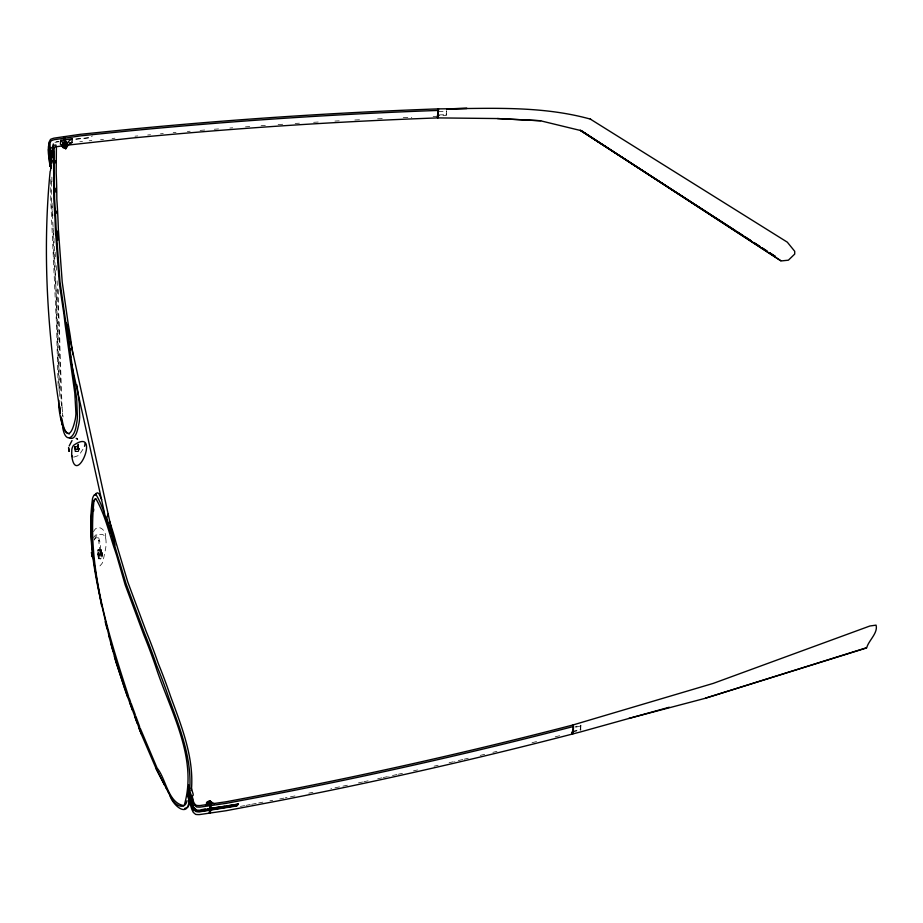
<?xml version="1.0" encoding="UTF-8"?>
<svg xmlns="http://www.w3.org/2000/svg" width="923" height="923" viewBox="0 0 923 923"><rect width="100%" height="100%" fill="white"/><g stroke="black" fill="none" stroke-linecap="round" stroke-linejoin="round"><path stroke-width="0.69" stroke-dasharray="4.62 3.46" d="M58.137 386.068L56.972 343.552A136.754 21.252 84 0 0 55.772 310.566L50.777 201.329L50.765 178.208M75.132 447.667L75.051 446.951M78.501 447.147C79.966 449.351 74.532 450.055 75.455 448.532M78.432 446.824C77.151 444.378 78.72 451.474 78.328 447.17M78.409 444.344C78.917 446.928 76.471 449.513 76.944 445.186M93.488 537.544L95.657 534.994L97.192 534.913L98.161 535.871L100.238 543.197L100.78 552.542L99.672 551.077L98.715 540.093L98.923 540.901C99.338 536.967 95.404 536.517 94.319 539.955L94.331 539.943M98.692 558.911L97.596 554.608L97.861 549.577L101.38 549.289L102.476 553.604L102.211 558.623L99.915 559.13M97.965 554.123L98.184 550.016L101.011 549.773L102.107 554.088L101.888 558.196L99.061 558.427L97.965 554.123L100.792 553.892L101.888 558.196M98.023 553.142C97.342 557.146 104.737 556.454 101.807 552.739M98.392 555.542L98.507 552.935M98.542 555.138L98.334 555.427M98.588 555.634L98.392 553.062L98.415 553.846M98.888 555.104L98.553 555.819M99.061 558.427L99.292 554.319L98.184 550.016M100.792 553.892L101.011 549.773M101.115 554.319L101.38 549.289M101.368 554.7L101.795 555.288L101.484 552.565L102.118 555.069L101.703 553.258M101.484 554.377C101.703 552.069 101.68 557.123 101.184 553.096M75.271 448.255L75.328 449.305L75.409 447.897M78.051 446.386L78.293 445.728L78.49 448.705M446.19 115.294L446.57 110.564L446.19 115.294L438.01 115.594M580.405 729.343L580.844 725.236L575.41 726.643M580.775 728.582L580.844 725.236M97.965 552.865L98.634 553.246M101.461 553.015L101.518 552.381M99.672 551.077L100.226 550.385L100.78 552.542M94.527 539.874C95.288 532.894 105.949 532.006 105.926 539.793A77.024 48.088 -13.9 0 1 105.384 549.843L103.168 560.457A24.113 15.056 -13.9 0 1 101.911 563.653L99.915 565.926L98.115 566.387M75.121 447.24L75.398 449.086M78.224 445.751L78.259 446.847M75.178 449.132L75.086 446.547M79.424 448.843L78.582 451.255L75.098 451.693L75.94 449.293L79.424 448.843L78.663 444.828M77.301 445.717L77.993 443.744L78.997 449.109L78.317 451.07L75.524 451.428L74.509 446.074M75.524 451.428L76.205 449.466L75.201 444.101M93.523 531.729C97.688 522.58 106.964 530.413 105.591 538.144M101.403 552.715L98.334 552.946M75.917 139.292L90.777 137.596L92.335 135.889M575.629 727.243L581.063 725.836M572.606 731.374L579.102 729.689M572.825 731.974L576.725 730.958M240.395 806.414L244.618 805.617M246.026 805.352L250.248 804.544M251.656 804.279L257.286 803.218M258.694 802.952L262.917 802.145M269.954 800.818L272.77 800.287M56.234 141.807L58.922 141.427M75.848 138.969L90.777 137.596M54.965 142.327L58.991 141.738M74.844 446.501L78.155 446.074L78.282 447.667M76.205 449.466L78.997 449.109M79.816 141.773L82.493 141.496M89.162 140.827L91.827 140.55M100.607 139.661L103.468 139.373M112.075 138.496L114.948 138.208M97.596 554.608L102.107 554.088M438.437 111.487L446.617 111.187M439.025 114.925L446.132 114.671M73.736 457.162L78.282 455.604A24.113 6.853 -11.1 0 0 79.886 453.978L83.289 448.751A77.024 21.898 -11.1 0 0 83.993 447.517M75.213 449.455L74.901 448.382M98.957 553.892L100.076 556.246M75.282 449.028L74.959 447.69M78.536 448.728L78.155 447.632M101.899 553.062L102.118 555.069M101.703 554.85L101.588 553.581M77.301 445.117L78.317 451.07M74.336 447.678L75.098 451.693M98.103 554.746L97.988 553.892M75.225 447.517L75.328 448.359M61.103 400.986L61.76 406.87M62.06 407.412L63.064 416.977M78.224 447.24L78.155 446.432M55.438 256.779L55.103 251.91M62.395 413.054L62.683 416.111M52.023 203.048L53.096 218.728M59.164 391.329L57.641 345.664A141.311 21.956 84 0 0 56.649 315.989L56.418 311.478A133.997 26.779 86.6 0 0 55.934 287.999L53.396 248.345L53.13 227.912M98.507 554.527L98.599 555.358M56.176 265.616L56.707 273.185M59.845 396.313L58.103 343.852A136.754 21.252 84 0 0 56.903 310.866L53.615 230.185M57.134 280.811L58.034 311.166A136.754 21.252 84 0 1 59.234 344.164L61.045 399.036M53.084 226.608L51.284 197.626L51.33 179.293M51.861 177.124L51.965 182.685M62.049 407.285L59.891 346.263A141.311 21.956 84 0 0 58.899 316.589L58.668 312.078A133.997 26.779 86.6 0 0 58.184 288.599M559.638 735.7A4534.757 3972.488 6.1 0 1 554.204 737.096M536.517 741.584A4534.757 3972.488 6.1 0 1 531.071 742.946M496.978 751.357A4534.757 3972.488 6.1 0 1 492.882 752.349M484.69 754.322A4534.757 3972.488 6.1 0 1 479.222 755.625M468.284 758.221A4534.757 3972.488 6.1 0 1 464.177 759.191M462.804 759.514A4534.757 3972.488 6.1 0 1 454.601 761.44M453.228 761.763A4534.757 3972.488 6.1 0 1 449.12 762.721M438.16 765.248A4534.757 3972.488 6.1 0 1 434.041 766.194M417.577 769.932A4534.757 3972.488 6.1 0 1 413.469 770.855M402.474 773.312A4534.757 3972.488 6.1 0 1 398.355 774.224M396.982 774.524A4534.757 3972.488 6.1 0 1 388.733 776.347M387.36 776.647A4534.757 3972.488 6.1 0 1 383.23 777.547M381.857 777.847A4534.757 3972.488 6.1 0 1 377.726 778.735M368.092 780.812A4534.757 3972.488 6.1 0 1 363.962 781.7M362.577 782A4534.757 3972.488 6.1 0 1 358.447 782.877M347.429 785.208A4534.757 3972.488 6.1 0 1 330.872 788.657M312.92 792.326A4534.757 3972.488 6.1 0 1 308.778 793.169M294.956 795.938A4534.757 3972.488 6.1 0 1 285.265 797.853M283.88 798.13A4534.757 3972.488 6.1 0 1 279.727 798.937M134.966 136.2A4536.522 3974.034 6.1 0 1 137.792 135.935M147.703 135A4536.522 3974.034 6.1 0 1 150.53 134.735M160.44 133.835A4536.522 3974.034 6.1 0 1 163.267 133.581M173.178 132.693A4536.522 3974.034 6.1 0 1 176.016 132.451M187.346 131.47A4536.522 3974.034 6.1 0 1 190.173 131.239M200.095 130.408A4536.522 3974.034 6.1 0 1 205.76 129.935M214.263 129.255A4536.522 3974.034 6.1 0 1 218.52 128.92M229.862 128.032A4536.522 3974.034 6.1 0 1 232.7 127.824M245.472 126.866A4536.522 3974.034 6.1 0 1 249.729 126.555M261.082 125.736A4536.522 3974.034 6.1 0 1 265.339 125.436M278.111 124.57A4536.522 3974.034 6.1 0 1 283.788 124.19M295.152 123.451A4536.522 3974.034 6.1 0 1 299.41 123.186M313.624 122.309A4536.522 3974.034 6.1 0 1 319.312 121.974M334.945 121.075A4536.522 3974.034 6.1 0 1 339.203 120.832M354.847 120.002A4536.522 3974.034 6.1 0 1 361.966 119.632M377.611 118.859A4536.522 3974.034 6.1 0 1 384.729 118.525M403.224 117.706A4536.522 3974.034 6.1 0 1 411.762 117.348M433.129 116.517A4536.522 3974.034 6.1 0 1 437.398 116.367"/><path stroke-width="1.38" d="M50.627 165.079L50.027 166.405L48.688 151.764A28.417 24.898 6.1 0 1 48.55 146.122L49.438 143.884M66.156 146.307L66.006 147.045M66.583 146.434L66.121 147.853L65.002 147.518M209.036 802.122C209.152 799.618 211.632 803.206 209.809 803.471M187.646 795.995L188.777 788.357L192.711 799.353A25.429 22.279 6.1 0 0 194.545 803.771L196.276 805.375A19.141 16.776 6.1 0 0 199.991 805.56L226.458 801.718L276.369 792.257A4534.757 3972.488 6.1 0 0 572.664 725.063L573.206 726.551A85.631 16.291 75.5 0 1 573.01 729.631L572.848 731.212A85.701 16.302 75.5 0 1 572.41 734.039A4536.522 3974.034 6.1 0 1 276.012 801.268L226.043 810.729L199.506 814.582A19.729 17.283 6.1 0 1 195.653 814.398L193.345 812.425A27.817 24.367 6.1 0 1 191.142 807.198L187.646 795.995L188.765 797.068M53.211 149.238L53.822 148.107M188.638 787.134L188.754 784.942M189.642 790.861C192.261 758.325 179.616 727.509 168.701 697.569A223.101 82.447 74.2 0 0 156.483 664.964A234.869 77.451 76.9 0 0 144.473 633.086L125.966 583.44L114.175 543.959A186.504 51.25 86.7 0 0 111.498 534.348C106.549 521.057 103.088 506.023 95.807 494.232L94.446 494.751A38.651 6.715 89.3 0 0 92.577 498.316C85.885 544.893 98.692 591.77 109.179 636.801M191.384 790.538C194.292 757.633 181.577 726.401 170.501 696.138A223.101 82.447 74.2 0 0 158.294 663.533A234.869 77.451 76.9 0 0 146.272 631.655L127.778 581.998L115.986 542.528A186.504 51.25 86.7 0 0 113.31 532.917L109.572 521.149M93.581 511.134L93.708 509M52.461 146.838L53.338 143.976L54.145 147.484L53.938 172.555A223.101 36.908 -82.5 0 1 54.572 198.687A234.869 41.939 -85.9 0 1 56.118 228.904L59.983 281.561L65.971 323.431A186.504 52.473 86 0 1 67.944 335.072L76.701 399.151L77.405 416.804A38.651 10.165 79.4 0 1 76.401 424.338C75.132 437.352 65.741 445.232 62.683 427.487M55.322 162.817L55.484 160.648M53.096 150.853L52.53 156.806M50.154 171.205C42.25 251.771 47.431 333.295 60.364 413.054L59.799 406.685M50.8 162.725L52.703 147.807L53.476 151.153L53.915 200.937A229.942 41.062 -85.9 0 1 55.438 230.496L59.349 283.776L63.779 313.301A178.197 41.454 88.7 0 1 65.083 324.238L74.809 393.221L75.928 413.504A35.985 9.461 79.4 0 1 74.994 420.519C66.883 454.866 57.411 411.243 58.853 400.386M52.126 150.437L51.4 157.96M65.291 144.184C64.772 140.204 66.121 143.261 65.845 144.784M51.93 163.025L52.173 160.533M50.188 163.267L50.823 158.918L49.323 147.415A27.817 24.367 6.1 0 1 49.196 141.888L50.534 139.385A19.729 17.283 6.1 0 1 54.076 138.127L80.613 134.285L131.516 129.116A4536.522 3974.034 6.1 0 1 438.194 108.879L438.31 110.425A4534.757 3972.488 6.1 0 0 131.758 130.662L80.912 135.819L54.445 139.661A19.141 16.776 6.1 0 0 51.019 140.873L50.096 142.869A25.429 22.279 6.1 0 0 50.257 147.53L51.676 158.56L50.523 170.49M188.269 793.342L188.777 788.357M573.183 731.12L573.345 729.551A85.631 16.291 75.5 0 0 573.541 726.459L572.998 724.97L713.283 683.378L869.881 626.002L876.065 625.136C878.258 633.097 868.37 640.7 866.674 647.923L705.668 698.076M66.283 144.484L65.891 142.05L65.198 144.184M66.548 146.434L66.329 147.945A12.922 11.318 6.1 0 1 71.925 142.511L72.329 138.738L60.78 140.423L60.376 144.184L63.329 146.399M63.837 140.757L63.768 136.719A85.631 11.549 81.7 0 0 63.733 136.985M64.887 140.596L64.818 136.569A85.631 11.549 81.7 0 0 64.737 137.1M64.183 142.684A2.146 1.881 6.1 0 0 62.972 145.73A2.146 1.881 6.1 0 0 66.618 145.199L66.664 142.73L64.979 139.811M210.098 801.764L210.559 802.56L210.317 801.118A12.922 11.318 6.1 0 0 214.436 803.714M437.94 112.86L437.652 115.606L437.594 114.971A85.701 6.646 87.9 0 0 437.398 116.367L437.514 117.913A4534.757 3972.488 6.1 0 0 130.962 138.15L67.517 145.142M437.514 117.913L438.31 110.425M540.659 120.728L497.405 118.548L437.871 117.902L438.552 108.868C489.305 108.556 540.832 105.372 590.293 119.079L590.778 119.355M188.996 799.353C188.846 819.82 171.955 804.787 169.717 794.715M48.469 149.041L48.423 149.376A27.817 24.367 6.1 0 0 48.561 154.902L50.027 166.405M208.263 804.648L208.586 803.368M208.771 804.406L209.048 803.806M66.018 142.65L66.618 143.619L65.983 144.68M66.618 145.199L65.464 146.065L62.914 142.927L62.729 144.634L64.114 146.215M66.329 147.945L66.26 146.492A2.146 1.881 6.1 0 1 66.398 146.976L65.752 148.984L64.01 147.242M207.698 805.329L208.979 801.429M69.744 349.529L69.975 348.79M106.399 518.472L108.153 514.03M187.057 800.714C184.692 811.398 173.974 804.568 171.459 798.003M189.838 803.275L187.946 807.014L184.635 808.536M69.167 445.982L72.029 440.536M49.334 143.227L48.931 144.703A27.782 24.333 6.1 0 0 49.069 150.218L50.546 161.721M48.711 148.153L49.392 147.103M65.095 143.434L65.083 144.773M209.106 802.237L209.083 803.575M192.469 800.46L192.769 799.26A8.053 7.061 6.1 0 0 192.469 797.368M184.3 805.098C198.191 757.691 169.867 710.387 155.618 666.256A229.942 75.824 76.9 0 0 143.861 635.059L125.159 584.824L116.852 556.119A178.197 50.8 82.8 0 0 113.714 546.681C108.626 530.667 104.218 513.165 95.969 498.882L94.7 499.366A35.985 6.253 89.3 0 0 92.958 502.689C87.397 537.128 95.577 571.799 101.565 605.626M49.45 142.523L48.746 144.553A28.394 24.875 6.1 0 0 48.896 150.195L50.361 161.698M49.427 144.346L48.757 146.272A27.782 24.333 6.1 0 0 48.907 151.787L50.373 163.29M207.144 805.444C207.398 801.245 211.909 798.487 210.156 804.014M54.861 145.096L55.968 145.073L56.395 148.084L56.188 173.155A223.101 36.908 -82.5 0 1 56.822 199.287A234.869 41.939 -85.9 0 1 58.368 229.504L62.233 282.161L68.221 324.031A186.504 52.473 86 0 1 70.194 335.672L72.882 354.709M191.315 804.152A28.417 24.898 6.1 0 0 193.553 809.494L196.011 811.582A19.845 17.387 6.1 0 0 199.899 811.767L236.888 805.941L238.411 804.106L226.539 806.033M187.992 792.869L191.453 804.083A27.782 24.333 6.1 0 0 193.668 809.298L195.976 811.259A19.718 17.272 6.1 0 0 199.841 811.444L236.796 805.617L238.319 803.795M65.048 145.003L64.806 146.192M66.191 145.338L65.533 145.43M191.419 797.449L193.195 795.199A8.053 7.061 6.1 0 0 192.907 793.295L191.28 788.034M69.444 433.914C63.756 432.979 62.96 423.23 61.783 418.442M183.919 805.606C167.951 803.125 166.175 778.931 157.095 768.086L140.146 728.062M66.271 144.715L65.625 144.576M866.097 647.877L705.137 698.33L628.828 718.429M669.267 707.226L580.544 731.927L572.745 733.947L572.202 732.458M238.411 804.106L200.06 810.186A19.845 17.375 6.1 0 1 196.184 810.002L193.738 807.913A28.394 24.875 6.1 0 1 191.488 802.583L188.154 791.299M69.133 142.915L71.925 142.511M55.449 146.884L61.818 145.961M201.341 809.679L205.368 809.102M208.056 808.71L225.12 806.229M76.159 438.344L76.967 438.61M497.405 118.548L540.497 120.775L580.671 130.535L735.516 230.715M210.375 803.079L209.659 800.737L209.175 802.722M196.149 809.69L193.853 807.729A27.782 24.333 6.1 0 1 193.472 807.06M210.282 803.275L209.186 801.383M60.78 140.423L65.868 145.188L66.802 143.203A2.146 1.881 6.1 0 0 64.298 141.657L63.929 139.961M65.845 142.488L65.164 143.919M209.625 803.379L210.432 803.345L209.094 801.579M52.126 153.333L50.534 152.953L50.915 155.791M590.293 119.079L787.307 242.172L794.715 251.298L794.726 254.067L788.38 260.194L781.1 260.944L581.144 130.489M737.939 232.284L742.773 235.411M745.196 236.98L751.241 240.891M753.664 242.461L759.71 246.372M751.357 240.972L580.198 130.258L780.72 260.69M753.756 242.53L759.791 246.429M72.513 456.643L72.236 456.389A26.19 7.442 -11.1 0 1 71.671 455.039L71.786 450.228A77.024 21.898 -11.1 0 1 73.471 445.405C101.98 425.572 75.617 489.605 71.694 455.281M209.613 803.46L208.944 802.283M69.179 437.687C75.594 441.436 77.624 429.31 78.651 424.938A38.651 10.165 79.4 0 0 79.655 417.404L79.332 403.709L77.324 388.087M210.317 801.118L210.802 802.006A2.146 1.881 6.1 0 1 209.106 804.164M65.083 147.83L64.818 147.195M77.036 438.679L77.497 439.452M167.778 791.046L171.159 797.61M165.667 787.019L169.163 793.815M166.971 789.638L156.195 768.801M140.608 732.539L156.552 769.609A133.997 1.431 63.1 0 0 164.594 785.104M128.609 696.519C108.395 634.124 87.108 568.233 93.858 501.974A35.985 6.253 89.3 0 1 95.6 498.651M129.093 697.834L130.535 701.757M125.228 690.289L132.508 710.318M127.709 697.234L116.252 662.979L110.806 643.273M131.02 703.061L135.323 714.84M130.155 703.672L141.138 733.773M580.405 729.343L580.625 729.943M572.606 731.374L572.825 731.974M572.26 731.454L572.479 732.054M571.868 732.55L572.41 734.039M135.808 716.144L139.661 726.724M134.908 716.871L137.285 723.39M138.762 727.439L140.215 731.466M101.692 499.562L99.026 493.793L97.607 492.801L96.257 493.32A38.651 6.715 89.3 0 0 94.977 495.339M106.63 517.872L114.175 541.628M124.87 689.319L114.406 656.611M188.442 788.507L191.903 799.71A27.817 24.367 6.1 0 0 194.13 804.937L196.449 806.91A19.729 17.283 6.1 0 0 200.303 807.094L226.839 803.241L276.808 793.78A4536.522 3974.034 6.1 0 0 573.206 726.551M187.819 792.938L191.292 804.164M188.592 796.076L188.869 796.987M65.948 146.411L66.168 147.011M64.541 147.242L65.671 148.568L66.041 146.711M108.649 635.209L113.056 651.211M105.153 621.698L107.091 628.944M71.498 363.777L104.564 513.269M210.709 804.002L211.044 805.537A85.631 11.549 81.7 0 1 210.813 808.629L210.652 810.209A85.631 11.549 81.7 0 1 210.259 812.99M209.659 804.152L209.994 805.687A85.631 11.549 81.7 0 1 209.763 808.779L209.602 810.359A85.631 11.549 81.7 0 1 209.209 813.151M66.318 322.681L114.937 545.078M62.199 425.065L60.814 416.377M65.741 323.269L66.064 325.104M76.782 384.787L77.151 386.991M66.894 330.042L67.217 332.015M68.637 341.337L69.006 344.014M69.548 348.04L69.848 350.336M70.483 355.551L70.667 357.282M66.687 324.365L66.906 326.557M67.414 331.819L66.964 328.6M437.952 114.96L438.01 115.594M437.871 117.902L437.756 116.356A85.701 6.646 87.9 0 1 437.871 114.937M84.939 443.548L84.974 443.94A77.024 21.898 -11.1 0 1 84.512 446.294M50.95 165.909L51.065 168.344M57.676 231.096L57.895 240.118M55.899 188.223L55.968 192.146M193.403 810.602A25.429 22.279 6.1 0 1 193.069 809.909M192.457 808.421A25.429 22.279 6.1 0 1 192.319 808.04M193.276 806.69A27.782 24.333 6.1 0 1 192.538 805.087M192.376 804.671A27.782 24.333 6.1 0 1 191.649 802.514M56.788 211.055A229.942 41.062 -85.9 0 1 56.914 213.49M50.234 148.361A19.141 16.776 6.1 0 1 53.073 147.299M49.346 154.187A25.429 22.279 6.1 0 1 49.231 152.595M573.183 731.097A85.631 16.291 75.5 0 1 572.756 733.923M207.894 805.098A2.146 1.881 6.1 0 1 206.579 802.675A2.146 1.881 6.1 0 1 209.29 801.579M209.798 801.81A2.146 1.881 6.1 0 1 210.213 802.145M208.125 804.51A1.431 1.246 6.1 0 1 207.248 802.895A1.431 1.246 6.1 0 1 209.059 802.168M207.017 805.248A1.431 1.246 6.1 0 1 209.209 804.037M206.314 805.352A2.146 1.881 6.1 0 1 207.017 803.598M207.479 803.333A2.146 1.881 6.1 0 1 208.01 803.195M438.113 109.433A85.701 6.646 87.9 0 1 438.194 108.902M438.471 109.41A85.701 6.646 87.9 0 1 438.54 108.891M66.433 146.907A2.146 1.881 6.1 0 1 62.799 147.438A2.146 1.881 6.1 0 1 64.01 144.392M65.348 147.219A1.431 1.246 6.1 0 1 63.618 147.265M63.133 146.769A1.431 1.246 6.1 0 1 65.21 145.234M65.775 145.269A1.431 1.246 6.1 0 1 63.399 145.199A1.431 1.246 6.1 0 1 64.322 143.296M66.721 144.173A12.922 11.318 6.1 0 1 72.329 138.738M68.579 447.77L69.075 451.278L68.579 447.77M466.923 108.395L446.686 108.833L466.98 108.429M766.967 251.068L762.133 247.941L767.025 251.102M775.435 256.548L769.39 252.637L775.458 256.559M92.138 556.673L91.481 552.519L92.138 556.673"/></g></svg>
